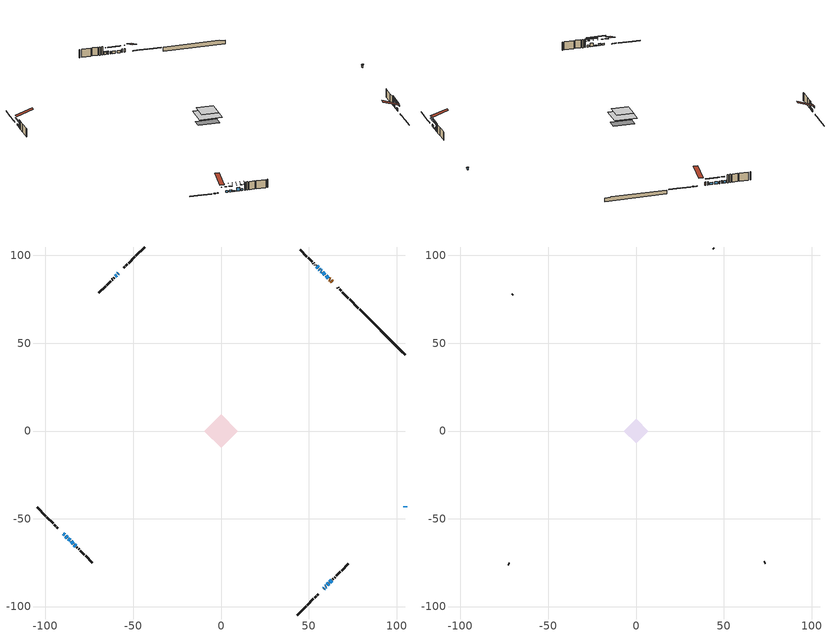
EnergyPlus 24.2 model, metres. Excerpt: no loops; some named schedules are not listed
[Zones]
conditioned space
 floor outside (Floor1 construction): -1.18,0 0,1.18 1.18,0 0,-1.18 z0.3
 floor outside (Floor2 construction): -2.81,0 0,2.81 2.81,0 0,-2.81 z0.3
 floor adiabatic (AdiabaticFloorConstruction): -9.42,0 0,9.42 9.42,0 0,-9.42 z2.74
 floor foundation (Slab1 construction): -6.47,2.52 -2.52,6.47 6.47,-2.52 2.52,-6.47 z-2.06
 wall outside (RimJoist1 construction): 43.42,-104.82 48.46,-99.78 / -104.82,-43.42 -99.78,-48.46 / -43.42,104.82 -48.46,99.78 / 78.3,69.94 73.27,74.98 z0.3:0.6
 wall outside (RimJoist2 construction): 49.12,-99.13 52.63,-95.61 / -99.13,-49.12 -95.61,-52.63 / -49.12,99.13 -52.63,95.61 / 72.61,75.64 69.09,79.15 z0.3:0.6
 wall outside (RimJoist3 construction): 53.29,-94.95 54.14,-94.11 / -94.95,-53.29 -94.11,-54.14 / -53.29,94.95 -54.14,94.11 / 68.44,79.81 67.59,80.66 z0.3:0.6
 wall outside (RimJoist4 construction): 54.79,-93.45 55.28,-92.96 / -93.45,-54.79 -92.96,-55.28 / -54.79,93.45 -55.28,92.96 / 66.93,81.31 66.44,81.8 z0.3:0.6
 wall outside (AdiabaticWallConstruction 1): 63.32,84.93 62.76,85.48 / 62.1,86.14 61.74,86.5 z0.3:2.33
 wall outside (AdiabaticWallConstruction): 104.82,-43.42 104.82,-42.86 z0.3:1.52; -58.41,89.84 -58.73,89.51 / -59.39,88.86 -60.2,88.05 / 59.42,-88.82 59.86,-88.39 / -89.84,-58.41 -89.03,-59.22 / -88.37,-59.87 -87.56,-60.68 z0.3:1.22; 58.41,-89.84 58.77,-89.48 / 61.09,87.15 59.83,88.41 / 62.08,-86.16 63.11,-85.13 / 59.18,89.07 57.92,90.33 / 57.26,90.98 56.94,91.31 / 56.28,91.96 55.96,92.29 / 55.3,92.94 54.48,93.77 z0.3:1.67; 60.51,-87.73 61.43,-86.82 z0.3:0.66; -86.91,-61.34 -85.99,-62.26 z0.3:0.73; -85.33,-62.91 -84.13,-64.11 z0.3:2.28; -83.47,-64.77 -82.72,-65.53 z0.3:1.27
 wall outside (Wall1 construction): 63.77,-84.48 64.03,-84.21 / -82.06,-66.18 -81.8,-66.45 / -60.85,87.39 -61.12,87.13 / 53.82,94.42 53.55,94.69 z0.3:5.18
 wall outside (Wall2 construction): 64.69,-83.56 65.05,-83.19 / -81.14,-67.1 -80.77,-67.47 / -61.78,86.47 -62.14,86.1 / 52.9,95.35 52.53,95.71 z0.3:5.18
 wall outside (Wall3 construction): 65.71,-82.53 68,-80.24 / -80.12,-68.13 -77.83,-70.42 / -62.8,85.45 -65.09,83.16 / 51.88,96.37 49.58,98.66 z0.3:5.18
 wall outside (Wall4 construction): 68.66,-79.59 72.5,-75.74 / -77.17,-71.07 -73.33,-74.92 / -65.74,82.5 -69.59,78.66 / 48.93,99.32 45.09,103.16 z0.3:5.18
 wall foundation (FoundationWall1 construction): 78.96,69.28,-2.06 78.96,69.28,0.3 102.24,46.01,0.3 102.24,46.01,0.02 104.82,43.42,0.02 104.82,43.42,-2.06
 window (WindowConstruction 14): 104.82,-43.42 104.82,-42.86 z0.3:1.52
 window (WindowConstruction 8): -58.41,89.84 -58.73,89.51 z0.3:1.21
 window (WindowConstruction 9): -59.39,88.86 -60.2,88.05 z0.3:1.21
 window (WindowConstruction 10): 58.41,-89.84 58.77,-89.48 z0.3:1.67
 window (WindowConstruction 11): 59.42,-88.82 59.85,-88.39 z0.3:1.21
 window (WindowConstruction 12): -89.84,-58.41 -89.03,-59.22 z0.3:1.21
 window (WindowConstruction 13): -88.37,-59.87 -87.56,-60.68 z0.3:1.21
 window (WindowConstruction 15): 60.51,-87.73 61.43,-86.82 z0.3:0.66
 window (WindowConstruction 16): -86.91,-61.34 -85.99,-62.25 z0.3:0.73
 window (WindowConstruction): 61.09,87.16 59.83,88.41 z0.3:1.67
 window (WindowConstruction 1): -85.33,-62.91 -84.13,-64.11 z0.3:2.28
 window (WindowConstruction 2): 62.08,-86.16 63.11,-85.14 z0.3:1.67
 window (WindowConstruction 3): -83.47,-64.77 -82.72,-65.52 z0.3:1.27
 window (WindowConstruction 4): 59.18,89.07 57.92,90.32 z0.3:1.67
 window (WindowConstruction 5): 57.26,90.98 56.94,91.3 z0.3:1.67
 window (WindowConstruction 6): 56.28,91.96 55.96,92.28 z0.3:1.67
 window (WindowConstruction 7): 55.3,92.94 54.48,93.77 z0.3:1.67
 door (Door): 63.32,84.93 62.76,85.48 z0.3:2.33
 door (Door 1): 62.1,86.14 61.75,86.5 z0.3:2.33
 ceiling adiabatic (AdiabaticFloorConstruction): 0,-9.42 9.42,0 0,9.42 -9.42,0 z2.74
attic - vented
 floor to conditioned space (Floor3 construction Reversed): -7.06,0 0,7.06 7.06,0 0,-7.06 z5.18
 wall outside (Wall5 construction): 73.16,-75.09 73.51,-74.74 / -72.67,-75.57 -72.32,-75.92 / -70.24,78 -70.6,77.65 / 44.43,103.81 44.08,104.17 z0.3:5.18
 roof outside (Roof1 construction): 57.75,-90.49,5.18 50.87,-83.61,8.42 49.06,-85.43,8.42 55.94,-92.31,5.18; -90.49,-57.75,5.18 -83.61,-50.87,8.42 -85.43,-49.06,8.42 -92.31,-55.94,5.18; -57.75,90.49,5.18 -50.87,83.61,8.42 -49.06,85.43,8.42 -55.94,92.31,5.18; 63.97,84.27,5.18 57.09,77.39,8.42 58.91,75.58,8.42 65.79,82.46,5.18
shading: 104.82,-42.48 104.82,-43.8 105.89,-43.8 105.89,-42.48 z1.9; -60.6,87.65 -56.54,91.7 -56.83,91.99 -60.89,87.94 z3.85; -60.34,87.91 -59.25,89 -59.54,89.29 -60.63,88.2 z1.42; 60.63,-87.61 56.54,-91.7 56.83,-91.99 60.92,-87.9 z4.31; 60,-88.25 59.28,-88.96 59.57,-89.25 60.29,-88.54 z1.42; -87.16,-61.08 -91.7,-56.54 -91.99,-56.83 -87.45,-61.37 z3.85; -87.42,-60.82 -88.51,-59.73 -88.8,-60.02 -87.71,-61.11 z1.42; 65.02,-83.22 56.92,-91.32 57.21,-91.62 65.31,-83.51 z5.74; -82.4,-65.85 -90.5,-57.74 -90.79,-58.04 -82.69,-66.14 z5.81; 57.97,90.28 62.96,85.29 63.25,85.58 58.26,90.57 z4.31; -82.26,-65.98 -87.2,-61.04 -87.49,-61.34 -82.55,-66.27 z4.92; 64.97,-83.27 60.22,-88.03 60.51,-88.32 65.27,-83.56 z4.31; -80.85,-67.39 -85.34,-62.9 -85.63,-63.2 -81.14,-67.68 z3.91; 56.05,92.19 61.04,87.2 61.33,87.49 56.34,92.48 z4.31; 55.07,93.17 59.13,89.12 59.42,89.41 55.36,93.46 z4.31; 55.82,92.43 56.42,91.82 56.72,92.11 56.11,92.72 z1.87; 54.33,93.91 55.44,92.8 55.74,93.09 54.63,94.2 z1.87
[Building]
Building 1: Terrain=Suburbs
[Site:Location]
Ottawa Intl AP_ON: Latitude {deg}=45.32; Longitude {deg}=-75.67; Time Zone {hr}=-5; Elevation {m}=115; Keep Site Location Information=Yes
[Site:GroundTemperature:Shallow]
1.18808, -1.19398, -1.38475, -0.254337, 4.28362, 8.80044, 12.7163, 15.1969, 15.4076, 13.3901, 9.57408, 5.19582
[Site:WaterMainsTemperature]
Calculation Method=Schedule; Temperature Schedule=mains temperature schedule
[Material] Roughness=Rough; Thermal Absorptance=0.9
Name | Thickness {m} | Conductivity {W/m-K} | Density {kg/m3} | Specific Heat {J/kg-K} | Solar Absorptance | Visible Absorptance
asphalt or fiberglass shingles | 0.00635 | 0.162714 | 1121.4 | 1465.45 | 0.4 | 0.4
ceiling loosefill ins | 0.169333 | 0.0480833 | 16.02 | 1046.75 | 0.7 | 0.7
ceiling stud and cavity | 0.1397 | 0.0920385 | 65.682 | 1177.47 | 0.7 | 0.7
concrete 4.0 in. | 0.1016 | 1.803125 | 2242.8 | 837.4 | 0.7 | 0.7
concrete 8.0 in. | 0.2032 | 1.803125 | 2242.8 | 837.4 | 0.7 | 0.7
door material | 0.04445 | 0.053851 | 512.64 | 1214.23 | 0.7 | 0.7
exterior vertical ins | 0.00222645 | 0.029427 | 32.04 | 1214.23 | 0.7 | 0.7
floor covering | 0.0127 | 0.0433444 | 54.468 | 1339.84 | 0.6 | 0.6
floor rigid ins; rim joist rigid ins | 0.051816 | 0.029427 | 32.04 | 1214.23 | 0.7 | 0.7
floor rigid ins 1; wall rigid ins | 0.512978 | 0.029427 | 32.04 | 1214.23 | 0.7 | 0.7
floor stud and cavity | 0.1397 | 0.0884282 | 92.3553 | 1139.71 | 0.7 | 0.7
floor stud and cavity 1 | 0.1397 | 0.0952206 | 92.3553 | 1139.71 | 0.7 | 0.7
floor stud and cavity 2 | 0.1397 | 1.75129 | 37.0049 | 1207.88 | 0.7 | 0.7
furniture material conditioned space 1 | 0.1524 | 0.115458 | 640.8 | 1214.23 | 0.6 | 0.6
gypsum board | 0.0127 | 0.160291 | 801 | 837.4 | 0.6 | 0.6
gypsum board 1 | 0.0127 | 0.160291 | 801 | 837.4 | 0.7 | 0.7
osb sheathing 0.5 in. | 0.0127 | 0.115458 | 512.64 | 1214.23 | 0.7 | 0.7
osb sheathing 0.75 in. | 0.01905 | 0.115458 | 512.64 | 1214.23 | 0.7 | 0.7
osb sheathing 2.0 in. | 0.0508 | 0.115458 | 512.64 | 1214.23 | 0.7 | 0.7
rim joist stud and cavity | 0.0508 | 0.0405436 | 125.044 | 1163.47 | 0.6 | 0.6
rim joist stud and cavity 1 | 0.0508 | 0.0414762 | 125.044 | 1163.47 | 0.6 | 0.6
rim joist stud and cavity 2 | 0.0508 | 0.0358572 | 125.044 | 1163.47 | 0.6 | 0.6
rim joist stud and cavity 3 | 0.0508 | 0.0474054 | 125.044 | 1163.47 | 0.6 | 0.6
wall stud and cavity | 0.1397 | 0.12206 | 139.0536 | 1170.24 | 0.7 | 0.7
wall stud and cavity 1 | 0.1397 | 0.0897493 | 139.0536 | 1170.24 | 0.7 | 0.7
wall stud and cavity 2 | 0.1397 | 0.0943382 | 139.0536 | 1170.24 | 0.7 | 0.7
wall stud and cavity 3 | 0.1397 | 0.0817079 | 139.0536 | 1170.24 | 0.7 | 0.7
wall stud and cavity 4 | 0.0889 | 6.1454 | 50.32683 | 1063.81 | 0.6 | 0.6
wall stud and cavity 5 | 0.0889 | 0.380278 | 52.3479 | 1209.89 | 0.7 | 0.7
wall stud and cavity 6 | 0.0889 | 0.391764 | 83.0341 | 1211.67 | 0.7 | 0.7
wood siding | 0.0254 | 0.102417 | 544.68 | 1172.36 | 0.4 | 0.4
wood siding 1 | 0.00254 | 0.102417 | 544.68 | 1172.36 | 0.4 | 0.4
wood siding 2; wood siding 3; wood siding 4 | 0.0254 | 0.102417 | 544.68 | 1172.36 | 0.7 | 0.7
[WindowMaterial:SimpleGlazingSystem]
Name | U-Factor {W/m2-K} | Solar Heat Gain Coefficient
WindowMaterial | 2.17524 | 0.59
WindowMaterial 1 | 2.98209 | 0.59
WindowMaterial 10 | 2.97698 | 0.61
WindowMaterial 11 | 2.72544 | 0.4
WindowMaterial 12 | 2.731118 | 0.44
WindowMaterial 2 | 2.20193 | 0.58
WindowMaterial 3 | 2.2025 | 0.61
WindowMaterial 4 | 2.51479 | 0.45
WindowMaterial 5 | 2.14288 | 0.63
WindowMaterial 6 | 2.55567 | 0.43
WindowMaterial 7 | 2.31322 | 0.54
WindowMaterial 8 | 2.46879 | 0.47
WindowMaterial 9 | 2.4546 | 0.47
[Construction]
AdiabaticFloorConstruction: floor stud and cavity 2, floor rigid ins 1, osb sheathing 0.75 in., floor covering
AdiabaticWallConstruction: wood siding 3, wall rigid ins, wall stud and cavity 5, gypsum board
AdiabaticWallConstruction 1: wood siding 4, wall rigid ins, wall stud and cavity 5, gypsum board
Door; Door 1: door material
Floor1 construction: floor stud and cavity, floor rigid ins, osb sheathing 0.75 in., floor covering
Floor2 construction: floor stud and cavity 1, floor rigid ins, osb sheathing 0.75 in., floor covering
Floor3 construction Reversed: gypsum board, ceiling stud and cavity, ceiling loosefill ins
FoundationWall1 construction: concrete 8.0 in., gypsum board 1
furniture construction conditioned space 1: furniture material conditioned space 1
PartitionWallConstruction: gypsum board, wall stud and cavity 6, gypsum board
RimJoist1 construction: wood siding 2, rim joist rigid ins, osb sheathing 2.0 in., rim joist stud and cavity
RimJoist2 construction: wood siding 2, rim joist rigid ins, osb sheathing 2.0 in., rim joist stud and cavity 1
RimJoist3 construction: wood siding 2, rim joist rigid ins, osb sheathing 2.0 in., rim joist stud and cavity 2
RimJoist4 construction: wood siding 2, rim joist rigid ins, osb sheathing 2.0 in., rim joist stud and cavity 3
Roof1 construction: asphalt or fiberglass shingles
Slab1 construction: concrete 4.0 in.
Wall1 construction: wood siding, osb sheathing 0.5 in., wall stud and cavity, gypsum board
Wall2 construction: wood siding, osb sheathing 0.5 in., wall stud and cavity 1, gypsum board
Wall3 construction: wood siding, osb sheathing 0.5 in., wall stud and cavity 2, gypsum board
Wall4 construction: wood siding, osb sheathing 0.5 in., wall stud and cavity 3, gypsum board
Wall5 construction: wood siding 1, wall stud and cavity 4
WindowConstruction; WindowConstruction 4: WindowMaterial
WindowConstruction 1: WindowMaterial 1
WindowConstruction 10: WindowMaterial 8
WindowConstruction 11: WindowMaterial 9
WindowConstruction 12; WindowConstruction 13; WindowConstruction 9: WindowMaterial 7
WindowConstruction 14: WindowMaterial 10
WindowConstruction 15: WindowMaterial 11
WindowConstruction 16: WindowMaterial 12
WindowConstruction 2: WindowMaterial 2
WindowConstruction 3: WindowMaterial 3
WindowConstruction 5; WindowConstruction 6: WindowMaterial 4
WindowConstruction 7: WindowMaterial 5
WindowConstruction 8: WindowMaterial 6
[Zone] Multiplier=1; Part of Total Floor Area=Yes
Name | Volume {m3}
attic - vented | 52.5308
conditioned space | 633.9
[Space]
Name | Zone | Volume {m3}
attic - vented 1 | attic - vented | 52.5308
conditioned space 1 | conditioned space | 633.9
[ZoneInfiltration:EffectiveLeakageArea]
infil attic - vented 1: Zone or Space=attic - vented 1; Schedule=Always On Discrete; Effective Air Leakage Area {cm2}=4201.26; Stack Coefficient=0.000564644; Wind Coefficient=1.60549e-05
[ZoneMixing]
whole house fan mix: Zone or Space=attic - vented; Schedule=Always On Continuous; Design Flow Rate Calculation Method=Flow/Zone; Design Flow Rate {m3/s}=0; Source Zone or Space=conditioned space
[SurfaceProperty:ExposedFoundationPerimeter]
Slab1: Exposed Perimeter Calculation Method=TotalExposedPerimeter; Total Exposed Perimeter {m}=36.575
[InternalMass] Zone or ZoneList=conditioned space; Space or SpaceList=conditioned space 1
Name | Construction | Surface Area {m2}
furniture mass conditioned space 1 | furniture construction conditioned space 1 | 106.708
partition wall mass | PartitionWallConstruction | 266.77
[Lights]
interior lighting: Zone or ZoneList or Space or SpaceList=conditioned space 1; Schedule=interior lighting schedule; Design Level Calculation Method=LightingLevel; Lighting Level {W}=343.2; Return Air Fraction=0; Fraction Radiant=0.6; Fraction Visible=0.2; Fraction Replaceable=1
[People]
occupants: Zone or ZoneList or Space or SpaceList=conditioned space 1; Number of People Schedule=occupants schedule; Number of People Calculation Method=People; Number of People=3; Fraction Radiant=0.314171; Sensible Heat Fraction=0.56303; Activity Level Schedule=occupants activity schedule; Carbon Dioxide Generation Rate {m3/s-W}=0; Enable ASHRAE 55 Comfort Warnings=No; Mean Radiant Temperature Calculation Type=EnclosureAveraged
[ElectricEquipment] Zone or ZoneList or Space or SpaceList=conditioned space 1; Design Level Calculation Method=EquipmentLevel
Name | Schedule | Design Level {W} | Fraction Latent | Fraction Radiant | Fraction Lost
clothes dryer | clothes dryer schedule | 140.772 | 0.015 | 0.081 | 0.85
clothes washer | clothes washer schedule | 32.1985 | 0.03 | 0.162 | 0.7
cooking range | cooking range schedule | 215.147 | 0.08 | 0.432 | 0.2
dishwasher | dishwasher schedule | 66.8632 | 0.3 | 0.18 | 0.4
fridge | fridge schedule | 72.9452 | 0 | 0.6 | 0
mech vent bath fan 0 | mech vent bath fan 0 schedule | 50.2 | 0 | 0 | 1
mech vent bath fan 1 | mech vent bath fan 1 schedule | 50.2 | 0 | 0 | 1
mech vent house fan | mech vent house fan schedule | 0 | 0 | 0 | 1
mech vent house fan cfis | mech vent house fan cfis schedule | 0 | 0 | 0 | 0
mech vent range fan 0 | mech vent range fan 0 schedule | 57 | 0 | 0 | 1
misc plug loads | misc plug loads schedule | 494.7 | 0.045 | 0.513 | 0.1
whole house fan | Always On Discrete | 0 | 0 | 0 | 1
[OtherEquipment] Zone or ZoneList or Space or SpaceList=conditioned space 1; Design Level Calculation Method=EquipmentLevel
Name | Fuel Type | Schedule | Design Level {W} | Fraction Latent | Fraction Radiant | Fraction Lost
clothes dryer 1 | Electricity | clothes dryer schedule | 0 | 0.015 | 0.081 | 0.85
cooking range 1 | Electricity | cooking range schedule | 0 | 0.08 | 0.432 | 0.2
general water use latent | None | general water use schedule | 62.594 | 1 | 0 | 0
general water use sensible | None | general water use schedule | -61.6891 | 0 | 0.6 | 0
mech vent house fan latent load | None | Always On Discrete | 0 | 1 | 0 | 0
mech vent house fan sensible load | None | Always On Discrete | 0 | 0 | 0 | 0
water heater energy adjustment1 | NaturalGas | Always On Discrete | 0.01 | 0 | 0 | 1
[ZoneInfiltration:DesignFlowRate] Zone or ZoneList or Space or SpaceList=conditioned space 1; Schedule=Always On Discrete; Design Flow Rate Calculation Method=Flow/Zone; Design Flow Rate {m3/s}=0
infil flow; natural vent flow; whole house fan flow
[Foundation:Kiva]
Foundation Kiva 1: Initial Indoor Air Temperature {C}=18; Wall Height Above Grade {m}=0.300015; Wall Depth Below Slab {m}=0.2032; Custom Block Material Name 1=exterior vertical ins; Custom Block Depth 1 {m}=2.36001; Custom Block X Position 1 {m}=0.2159; Custom Block Z Position 1 {m}=0
[Foundation:Kiva:Settings]
Soil Conductivity {W/m-K}=0.849921; Soil Density {kg/m3}=1842.3; Soil Specific Heat {J/kg-K}=418.7; Ground Solar Absorptivity=0.9; Ground Thermal Absorptivity=0.9; Ground Surface Roughness {m}=0.03; Far-Field Width {m}=40; Deep-Ground Boundary Condition=ZeroFlux; Deep-Ground Depth {m}=40; Minimum Cell Dimension {m}=0.2; Maximum Cell Growth Coefficient=3; Simulation Timestep=Timestep
[Exterior:Lights]
exterior lighting: Schedule=exterior lighting schedule; Design Level {W}=75.6
[Schedule:Constant]
Name | Hourly Value
Always On Continuous; mech vent house fan schedule; mech vent house fan cfis schedule; Always On Discrete | 1
occupants activity schedule | 117.228
fridge schedule | 0
[Schedule:Week:Daily]
interior lighting schedule Week Rule - Jan1-Jan27: interior lighting schedule day, interior lighting schedule day, interior lighting schedule day, interior lighting schedule day, interior lighting schedule day, interior lighting schedule day, interior lighting schedule day, interior lighting schedule default day, interior lighting schedule default day, interior lighting schedule default day, interior lighting schedule default day, interior lighting schedule default day
interior lighting schedule Week Rule - Jan28-Feb3: interior lighting schedule day, interior lighting schedule day, interior lighting schedule day, interior lighting schedule day, interior lighting schedule day 1, interior lighting schedule day 1, interior lighting schedule day 1, interior lighting schedule default day, interior lighting schedule default day, interior lighting schedule default day, interior lighting schedule default day, interior lighting schedule default day
interior lighting schedule Week Rule - Feb4-Feb24: interior lighting schedule day 1, interior lighting schedule day 1, interior lighting schedule day 1, interior lighting schedule day 1, interior lighting schedule day 1, interior lighting schedule day 1, interior lighting schedule day 1, interior lighting schedule default day, interior lighting schedule default day, interior lighting schedule default day, interior lighting schedule default day, interior lighting schedule default day
interior lighting schedule Week Rule - Feb25-Mar3: interior lighting schedule day 1, interior lighting schedule day 1, interior lighting schedule day 1, interior lighting schedule day 1, interior lighting schedule day 2, interior lighting schedule day 2, interior lighting schedule day 2, interior lighting schedule default day, interior lighting schedule default day, interior lighting schedule default day, interior lighting schedule default day, interior lighting schedule default day
interior lighting schedule Week Rule - Mar4-Mar31: interior lighting schedule day 2, interior lighting schedule day 2, interior lighting schedule day 2, interior lighting schedule day 2, interior lighting schedule day 2, interior lighting schedule day 2, interior lighting schedule day 2, interior lighting schedule default day, interior lighting schedule default day, interior lighting schedule default day, interior lighting schedule default day, interior lighting schedule default day
interior lighting schedule Week Rule - Apr1-Apr28: interior lighting schedule day 3, interior lighting schedule day 3, interior lighting schedule day 3, interior lighting schedule day 3, interior lighting schedule day 3, interior lighting schedule day 3, interior lighting schedule day 3, interior lighting schedule default day, interior lighting schedule default day, interior lighting schedule default day, interior lighting schedule default day, interior lighting schedule default day
interior lighting schedule Week Rule - Apr29-May5: interior lighting schedule day 3, interior lighting schedule day 3, interior lighting schedule day 4, interior lighting schedule day 4, interior lighting schedule day 4, interior lighting schedule day 4, interior lighting schedule day 4, interior lighting schedule default day, interior lighting schedule default day, interior lighting schedule default day, interior lighting schedule default day, interior lighting schedule default day
interior lighting schedule Week Rule - May6-May26: interior lighting schedule day 4, interior lighting schedule day 4, interior lighting schedule day 4, interior lighting schedule day 4, interior lighting schedule day 4, interior lighting schedule day 4, interior lighting schedule day 4, interior lighting schedule default day, interior lighting schedule default day, interior lighting schedule default day, interior lighting schedule default day, interior lighting schedule default day
interior lighting schedule Week Rule - May27-Jun2: interior lighting schedule day 4, interior lighting schedule day 4, interior lighting schedule day 4, interior lighting schedule day 4, interior lighting schedule day 4, interior lighting schedule day 5, interior lighting schedule day 5, interior lighting schedule default day, interior lighting schedule default day, interior lighting schedule default day, interior lighting schedule default day, interior lighting schedule default day
interior lighting schedule Week Rule - Jun3-Jun30: interior lighting schedule day 5, interior lighting schedule day 5, interior lighting schedule day 5, interior lighting schedule day 5, interior lighting schedule day 5, interior lighting schedule day 5, interior lighting schedule day 5, interior lighting schedule default day, interior lighting schedule default day, interior lighting schedule default day, interior lighting schedule default day, interior lighting schedule default day
interior lighting schedule Week Rule - Jul1-Jul28: interior lighting schedule day 6, interior lighting schedule day 6, interior lighting schedule day 6, interior lighting schedule day 6, interior lighting schedule day 6, interior lighting schedule day 6, interior lighting schedule day 6, interior lighting schedule default day, interior lighting schedule default day, interior lighting schedule default day, interior lighting schedule default day, interior lighting schedule default day
interior lighting schedule Week Rule - Jul29-Aug4: interior lighting schedule day 6, interior lighting schedule day 6, interior lighting schedule day 6, interior lighting schedule day 7, interior lighting schedule day 7, interior lighting schedule day 7, interior lighting schedule day 7, interior lighting schedule default day, interior lighting schedule default day, interior lighting schedule default day, interior lighting schedule default day, interior lighting schedule default day
interior lighting schedule Week Rule - Aug5-Aug25: interior lighting schedule day 7, interior lighting schedule day 7, interior lighting schedule day 7, interior lighting schedule day 7, interior lighting schedule day 7, interior lighting schedule day 7, interior lighting schedule day 7, interior lighting schedule default day, interior lighting schedule default day, interior lighting schedule default day, interior lighting schedule default day, interior lighting schedule default day
interior lighting schedule Week Rule - Aug26-Sep1: interior lighting schedule day 7, interior lighting schedule day 7, interior lighting schedule day 7, interior lighting schedule day 7, interior lighting schedule day 7, interior lighting schedule day 7, interior lighting schedule day 8, interior lighting schedule default day, interior lighting schedule default day, interior lighting schedule default day, interior lighting schedule default day, interior lighting schedule default day
interior lighting schedule Week Rule - Sep2-Sep29: interior lighting schedule day 8, interior lighting schedule day 8, interior lighting schedule day 8, interior lighting schedule day 8, interior lighting schedule day 8, interior lighting schedule day 8, interior lighting schedule day 8, interior lighting schedule default day, interior lighting schedule default day, interior lighting schedule default day, interior lighting schedule default day, interior lighting schedule default day
interior lighting schedule Week Rule - Sep30-Oct6: interior lighting schedule day 8, interior lighting schedule day 9, interior lighting schedule day 9, interior lighting schedule day 9, interior lighting schedule day 9, interior lighting schedule day 9, interior lighting schedule day 9, interior lighting schedule default day, interior lighting schedule default day, interior lighting schedule default day, interior lighting schedule default day, interior lighting schedule default day
interior lighting schedule Week Rule - Oct7-Oct27: interior lighting schedule day 9, interior lighting schedule day 9, interior lighting schedule day 9, interior lighting schedule day 9, interior lighting schedule day 9, interior lighting schedule day 9, interior lighting schedule day 9, interior lighting schedule default day, interior lighting schedule default day, interior lighting schedule default day, interior lighting schedule default day, interior lighting schedule default day
interior lighting schedule Week Rule - Oct28-Nov3: interior lighting schedule day 9, interior lighting schedule day 9, interior lighting schedule day 9, interior lighting schedule day 9, interior lighting schedule day 10, interior lighting schedule day 10, interior lighting schedule day 10, interior lighting schedule default day, interior lighting schedule default day, interior lighting schedule default day, interior lighting schedule default day, interior lighting schedule default day
interior lighting schedule Week Rule - Nov4-Nov24: interior lighting schedule day 10, interior lighting schedule day 10, interior lighting schedule day 10, interior lighting schedule day 10, interior lighting schedule day 10, interior lighting schedule day 10, interior lighting schedule day 10, interior lighting schedule default day, interior lighting schedule default day, interior lighting schedule default day, interior lighting schedule default day, interior lighting schedule default day
interior lighting schedule Week Rule - Nov25-Dec1: interior lighting schedule day 10, interior lighting schedule day 10, interior lighting schedule day 10, interior lighting schedule day 10, interior lighting schedule day 10, interior lighting schedule day 10, interior lighting schedule day 11, interior lighting schedule default day, interior lighting schedule default day, interior lighting schedule default day, interior lighting schedule default day, interior lighting schedule default day
interior lighting schedule Week Rule - Dec2-Dec31: interior lighting schedule day 11, interior lighting schedule day 11, interior lighting schedule day 11, interior lighting schedule day 11, interior lighting schedule day 11, interior lighting schedule day 11, interior lighting schedule day 11, interior lighting schedule default day, interior lighting schedule default day, interior lighting schedule default day, interior lighting schedule default day, interior lighting schedule default day
occupants schedule Week Rule - Jan1-Dec31: occupants schedule day, occupants schedule day, occupants schedule day, occupants schedule day, occupants schedule day, occupants schedule day, occupants schedule day, occupants schedule default day, occupants schedule default day, occupants schedule default day, occupants schedule default day, occupants schedule default day
clothes dryer schedule Week Rule - Jan1-Dec31: clothes dryer schedule day, clothes dryer schedule day, clothes dryer schedule day, clothes dryer schedule day, clothes dryer schedule day, clothes dryer schedule day, clothes dryer schedule day, clothes dryer schedule default day, clothes dryer schedule default day, clothes dryer schedule default day, clothes dryer schedule default day, clothes dryer schedule default day
clothes washer schedule Week Rule - Jan1-Dec31: clothes washer schedule day, clothes washer schedule day, clothes washer schedule day, clothes washer schedule day, clothes washer schedule day, clothes washer schedule day, clothes washer schedule day, clothes washer schedule default day, clothes washer schedule default day, clothes washer schedule default day, clothes washer schedule default day, clothes washer schedule default day
cooking range schedule Week Rule - Jan1-Dec31: cooking range schedule day, cooking range schedule day, cooking range schedule day, cooking range schedule day, cooking range schedule day, cooking range schedule day, cooking range schedule day, cooking range schedule default day, cooking range schedule default day, cooking range schedule default day, cooking range schedule default day, cooking range schedule default day
dishwasher schedule Week Rule - Jan1-Dec31: dishwasher schedule day, dishwasher schedule day, dishwasher schedule day, dishwasher schedule day, dishwasher schedule day, dishwasher schedule day, dishwasher schedule day, dishwasher schedule default day, dishwasher schedule default day, dishwasher schedule default day, dishwasher schedule default day, dishwasher schedule default day
mech vent bath fan 0 schedule Week Rule - Jan1-Dec31: mech vent bath fan 0 schedule day, mech vent bath fan 0 schedule day, mech vent bath fan 0 schedule day, mech vent bath fan 0 schedule day, mech vent bath fan 0 schedule day, mech vent bath fan 0 schedule day, mech vent bath fan 0 schedule day, mech vent bath fan 0 schedule default day, mech vent bath fan 0 schedule default day, mech vent bath fan 0 schedule default day, mech vent bath fan 0 schedule default day, mech vent bath fan 0 schedule default day
mech vent bath fan 1 schedule Week Rule - Jan1-Dec31: mech vent bath fan 1 schedule day, mech vent bath fan 1 schedule day, mech vent bath fan 1 schedule day, mech vent bath fan 1 schedule day, mech vent bath fan 1 schedule day, mech vent bath fan 1 schedule day, mech vent bath fan 1 schedule day, mech vent bath fan 1 schedule default day, mech vent bath fan 1 schedule default day, mech vent bath fan 1 schedule default day, mech vent bath fan 1 schedule default day, mech vent bath fan 1 schedule default day
mech vent range fan 0 schedule Week Rule - Jan1-Dec31: mech vent range fan 0 schedule day, mech vent range fan 0 schedule day, mech vent range fan 0 schedule day, mech vent range fan 0 schedule day, mech vent range fan 0 schedule day, mech vent range fan 0 schedule day, mech vent range fan 0 schedule day, mech vent range fan 0 schedule default day, mech vent range fan 0 schedule default day, mech vent range fan 0 schedule default day, mech vent range fan 0 schedule default day, mech vent range fan 0 schedule default day
misc plug loads schedule Week Rule - Jan1-Dec31: misc plug loads schedule day, misc plug loads schedule day, misc plug loads schedule day, misc plug loads schedule day, misc plug loads schedule day, misc plug loads schedule day, misc plug loads schedule day, misc plug loads schedule default day, misc plug loads schedule default day, misc plug loads schedule default day, misc plug loads schedule default day, misc plug loads schedule default day
general water use schedule Week Rule - Jan1-Dec31: general water use schedule day, general water use schedule day, general water use schedule day, general water use schedule day, general water use schedule day, general water use schedule day, general water use schedule day, general water use schedule default day, general water use schedule default day, general water use schedule default day, general water use schedule default day, general water use schedule default day
exterior lighting schedule Week Rule - Jan1-Jan27: exterior lighting schedule day, exterior lighting schedule day, exterior lighting schedule day, exterior lighting schedule day, exterior lighting schedule day, exterior lighting schedule day, exterior lighting schedule day, exterior lighting schedule default day, exterior lighting schedule default day, exterior lighting schedule default day, exterior lighting schedule default day, exterior lighting schedule default day
exterior lighting schedule Week Rule - Jan28-Feb3: exterior lighting schedule day, exterior lighting schedule day, exterior lighting schedule day, exterior lighting schedule day, exterior lighting schedule day 1, exterior lighting schedule day 1, exterior lighting schedule day 1, exterior lighting schedule default day, exterior lighting schedule default day, exterior lighting schedule default day, exterior lighting schedule default day, exterior lighting schedule default day
exterior lighting schedule Week Rule - Feb4-Feb24: exterior lighting schedule day 1, exterior lighting schedule day 1, exterior lighting schedule day 1, exterior lighting schedule day 1, exterior lighting schedule day 1, exterior lighting schedule day 1, exterior lighting schedule day 1, exterior lighting schedule default day, exterior lighting schedule default day, exterior lighting schedule default day, exterior lighting schedule default day, exterior lighting schedule default day
exterior lighting schedule Week Rule - Feb25-Mar3: exterior lighting schedule day 1, exterior lighting schedule day 1, exterior lighting schedule day 1, exterior lighting schedule day 1, exterior lighting schedule day 2, exterior lighting schedule day 2, exterior lighting schedule day 2, exterior lighting schedule default day, exterior lighting schedule default day, exterior lighting schedule default day, exterior lighting schedule default day, exterior lighting schedule default day
exterior lighting schedule Week Rule - Mar4-Mar31: exterior lighting schedule day 2, exterior lighting schedule day 2, exterior lighting schedule day 2, exterior lighting schedule day 2, exterior lighting schedule day 2, exterior lighting schedule day 2, exterior lighting schedule day 2, exterior lighting schedule default day, exterior lighting schedule default day, exterior lighting schedule default day, exterior lighting schedule default day, exterior lighting schedule default day
[Schedule:Year]
interior lighting schedule: interior lighting schedule Week Rule - Jan1-Jan27, 1, 1, 1, 27, interior lighting schedule Week Rule - Jan28-Feb3, 1, 28, 2, 3, interior lighting schedule Week Rule - Feb4-Feb24, 2, 4, 2, 24, interior lighting schedule Week Rule - Feb25-Mar3, 2, 25, 3, 3, interior lighting schedule Week Rule - Mar4-Mar31, 3, 4, 3, 31, interior lighting schedule Week Rule - Apr1-Apr28, 4, 1, 4, 28, interior lighting schedule Week Rule - Apr29-May5, 4, 29, 5, 5, interior lighting schedule Week Rule - May6-May26, 5, 6, 5, 26, interior lighting schedule Week Rule - May27-Jun2, 5, 27, 6, 2, interior lighting schedule Week Rule - Jun3-Jun30, 6, 3, 6, 30, interior lighting schedule Week Rule - Jul1-Jul28, 7, 1, 7, 28, interior lighting schedule Week Rule - Jul29-Aug4, 7, 29, 8, 4, interior lighting schedule Week Rule - Aug5-Aug25, 8, 5, 8, 25, interior lighting schedule Week Rule - Aug26-Sep1, 8, 26, 9, 1, interior lighting schedule Week Rule - Sep2-Sep29, 9, 2, 9, 29, interior lighting schedule Week Rule - Sep30-Oct6, 9, 30, 10, 6, interior lighting schedule Week Rule - Oct7-Oct27, 10, 7, 10, 27, interior lighting schedule Week Rule - Oct28-Nov3, 10, 28, 11, 3, interior lighting schedule Week Rule - Nov4-Nov24, 11, 4, 11, 24, interior lighting schedule Week Rule - Nov25-Dec1, 11, 25, 12, 1, interior lighting schedule Week Rule - Dec2-Dec31, 12, 2, 12, 31
occupants schedule: occupants schedule Week Rule - Jan1-Dec31, 1, 1, 12, 31
clothes dryer schedule: clothes dryer schedule Week Rule - Jan1-Dec31, 1, 1, 12, 31
clothes washer schedule: clothes washer schedule Week Rule - Jan1-Dec31, 1, 1, 12, 31
cooking range schedule: cooking range schedule Week Rule - Jan1-Dec31, 1, 1, 12, 31
dishwasher schedule: dishwasher schedule Week Rule - Jan1-Dec31, 1, 1, 12, 31
mech vent bath fan 0 schedule: mech vent bath fan 0 schedule Week Rule - Jan1-Dec31, 1, 1, 12, 31
mech vent bath fan 1 schedule: mech vent bath fan 1 schedule Week Rule - Jan1-Dec31, 1, 1, 12, 31
mech vent range fan 0 schedule: mech vent range fan 0 schedule Week Rule - Jan1-Dec31, 1, 1, 12, 31
misc plug loads schedule: misc plug loads schedule Week Rule - Jan1-Dec31, 1, 1, 12, 31
general water use schedule: general water use schedule Week Rule - Jan1-Dec31, 1, 1, 12, 31
exterior lighting schedule: exterior lighting schedule Week Rule - Jan1-Jan27, 1, 1, 1, 27, exterior lighting schedule Week Rule - Jan28-Feb3, 1, 28, 2, 3, exterior lighting schedule Week Rule - Feb4-Feb24, 2, 4, 2, 24, exterior lighting schedule Week Rule - Feb25-Mar3, 2, 25, 3, 3, exterior lighting schedule Week Rule - Mar4-Mar31, 3, 4, 3, 31, exterior lighting schedule Week Rule - Apr1-Apr28, 4, 1, 4, 28, exterior lighting schedule Week Rule - Apr29-May5, 4, 29, 5, 5, exterior lighting schedule Week Rule - May6-May26, 5, 6, 5, 26, exterior lighting schedule Week Rule - May27-Jun2, 5, 27, 6, 2, exterior lighting schedule Week Rule - Jun3-Jun30, 6, 3, 6, 30, exterior lighting schedule Week Rule - Jul1-Jul28, 7, 1, 7, 28, exterior lighting schedule Week Rule - Jul29-Aug4, 7, 29, 8, 4, exterior lighting schedule Week Rule - Aug5-Aug25, 8, 5, 8, 25, exterior lighting schedule Week Rule - Aug26-Sep1, 8, 26, 9, 1, exterior lighting schedule Week Rule - Sep2-Sep29, 9, 2, 9, 29, exterior lighting schedule Week Rule - Sep30-Oct6, 9, 30, 10, 6, exterior lighting schedule Week Rule - Oct7-Oct27, 10, 7, 10, 27, exterior lighting schedule Week Rule - Oct28-Nov3, 10, 28, 11, 3, exterior lighting schedule Week Rule - Nov4-Nov24, 11, 4, 11, 24, exterior lighting schedule Week Rule - Nov25-Dec1, 11, 25, 12, 1, exterior lighting schedule Week Rule - Dec2-Dec31, 12, 2, 12, 31
[Schedule:Compact]
mains temperature schedule: Through: 01/01, For: AllDays, Until: 24:00, 5.98056, Through: 01/02, For: AllDays, Until: 24:00, 5.90111, Through: 01/03, For: AllDays, Until: 24:00, 5.82222, Through: 01/04, For: AllDays, Until: 24:00, 5.74556, Through: 01/05, For: AllDays, Until: 24:00, 5.66944, Through: 01/06, For: AllDays, Until: 24:00, 5.595, Through: 01/07, For: AllDays, Until: 24:00, 5.52222, Through: 01/08, For: AllDays, Until: 24:00, 5.45, Through: 01/09, For: AllDays, Until: 24:00, 5.38, Through: 01/10, For: AllDays, Until: 24:00, 5.31111, Through: 01/11, For: AllDays, Until: 24:00, 5.24333, Through: 01/12, For: AllDays, Until: 24:00, 5.17778, Through: 01/13, For: AllDays, Until: 24:00, 5.11333, Through: 01/14, For: AllDays, Until: 24:00, 5.05, Through: 01/15, For: AllDays, Until: 24:00, 4.98833, Through: 01/16, For: AllDays, Until: 24:00, 4.92889, Through: 01/17, For: AllDays, Until: 24:00, 4.87, Through: 01/18, For: AllDays, Until: 24:00, 4.81333, Through: 01/19, For: AllDays, Until: 24:00, 4.75833, Through: 01/20, For: AllDays, Until: 24:00, 4.70444, Through: 01/21, For: AllDays, Until: 24:00, 4.65278, Through: 01/22, For: AllDays, Until: 24:00, 4.60222, Through: 01/23, For: AllDays, Until: 24:00, 4.55333, Through: 01/24, For: AllDays, Until: 24:00, 4.50667, Through: 01/25, For: AllDays, Until: 24:00, 4.46111, Through: 01/26, For: AllDays, Until: 24:00, 4.41722, Through: 01/27, For: AllDays, Until: 24:00, 4.37556, Through: 01/28, For: AllDays, Until: 24:00, 4.335, Through: 01/29, For: AllDays, Until: 24:00, 4.29667, Through: 01/30, For: AllDays, Until: 24:00, 4.26, Through: 01/31, For: AllDays, Until: 24:00, 4.225, Through: 02/01, For: AllDays, Until: 24:00, 4.19167, Through: 02/02, For: AllDays, Until: 24:00, 4.16, Through: 02/03, For: AllDays, Until: 24:00, 4.13056, Through: 02/04, For: AllDays, Until: 24:00, 4.10278, Through: 02/05, For: AllDays, Until: 24:00, 4.07667, Through: 02/06, For: AllDays, Until: 24:00, 4.05222, Through: 02/07, For: AllDays, Until: 24:00, 4.03, Through: 02/08, For: AllDays, Until: 24:00, 4.00889, Through: 02/09, For: AllDays, Until: 24:00, 3.99056, Through: 02/10, For: AllDays, Until: 24:00, 3.97333, Through: 02/11, For: AllDays, Until: 24:00, 3.95833, Through: 02/12, For: AllDays, Until: 24:00, 3.945, Through: 02/13, For: AllDays, Until: 24:00, 3.93333, Through: 02/14, For: AllDays, Until: 24:00, 3.92389, Through: 02/15, For: AllDays, Until: 24:00, 3.91611, Through: 02/16, For: AllDays, Until: 24:00, 3.91, Through: 02/17, For: AllDays, Until: 24:00, 3.90611, Through: 02/18, For: AllDays, Until: 24:00, 3.90389, Through: 02/19, For: AllDays, Until: 24:00, 3.90389, Through: 02/20, For: AllDays, Until: 24:00, 3.905, Through: 02/21, For: AllDays, Until: 24:00, 3.90889, Through: 02/22, For: AllDays, Until: 24:00, 3.91389, Through: 02/23, For: AllDays, Until: 24:00, 3.92111, Through: 02/24, For: AllDays, Until: 24:00, 3.93, Through: 02/25, For: AllDays, Until: 24:00, 3.94056, Through: 02/26, For: AllDays, Until: 24:00, 3.95333, Through: 02/27, For: AllDays, Until: 24:00, 3.96778, Through: 02/28, For: AllDays, Until: 24:00, 3.98444, Through: 03/01, For: AllDays, Until: 24:00, 4.00278, Through: 03/02, For: AllDays, Until: 24:00, 4.02278, Through: 03/03, For: AllDays, Until: 24:00, 4.04444, Through: 03/04, For: AllDays, Until: 24:00, 4.06833, Through: 03/05, For: AllDays, Until: 24:00, 4.09389, Through: 03/06, For: AllDays, Until: 24:00, 4.12111, Through: 03/07, For: AllDays, Until: 24:00, 4.15, Through: 03/08, For: AllDays, Until: 24:00, 4.18111, Through: 03/09, For: AllDays, Until: 24:00, 4.21333, Through: 03/10, For: AllDays, Until: 24:00, 4.24778, Through: 03/11, For: AllDays, Until: 24:00, 4.28389, Through: 03/12, For: AllDays, Until: 24:00, 4.32222, Through: 03/13, For: AllDays, Until: 24:00, 4.36167, Through: 03/14, For: AllDays, Until: 24:00, 4.40333, Through: 03/15, For: AllDays, Until: 24:00, 4.44611, Through: 03/16, For: AllDays, Until: 24:00, 4.49111, Through: 03/17, For: AllDays, Until: 24:00, 4.53722, Through: 03/18, For: AllDays, Until: 24:00, 4.58556, Through: 03/19, For: AllDays, Until: 24:00, 4.63556, Through: 03/20, For: AllDays, Until: 24:00, 4.68667, Through: 03/21, For: AllDays, Until: 24:00, 4.74, Through: 03/22, For: AllDays, Until: 24:00, 4.79444, Through: 03/23, For: AllDays, Until: 24:00, 4.85111, Through: 03/24, For: AllDays, Until: 24:00, 4.90889, Through: 03/25, For: AllDays, Until: 24:00, 4.96833, Through: 03/26, For: AllDays, Until: 24:00, 5.02944, Through: 03/27, For: AllDays, Until: 24:00, 5.09167, Through: 03/28, For: AllDays, Until: 24:00, 5.15556, Through: 03/29, For: AllDays, Until: 24:00, 5.22111, Through: 03/30, For: AllDays, Until: 24:00, 5.28833, Through: 03/31, For: AllDays, Until: 24:00, 5.35667, Through: 04/01, For: AllDays, Until: 24:00, 5.42667, Through: 04/02, For: AllDays, Until: 24:00, 5.49778, Through: 04/03, For: AllDays, Until: 24:00, 5.57056, Through: 04/04, For: AllDays, Until: 24:00, 5.64444, Through: 04/05, For: AllDays, Until: 24:00, 5.71944, Through: 04/06, For: AllDays, Until: 24:00, 5.79611, Through: 04/07, For: AllDays, Until: 24:00, 5.87444, Through: 04/08, For: AllDays, Until: 24:00, 5.95389, Through: 04/09, For: AllDays, Until: 24:00, 6.03389, Through: 04/10, For: AllDays, Until: 24:00, 6.11611, Through: 04/11, For: AllDays, Until: 24:00, 6.19889, Through: 04/12, For: AllDays, Until: 24:00, 6.28278, Through: 04/13, For: AllDays, Until: 24:00, 6.36833, Through: 04/14, For: AllDays, Until: 24:00, 6.45444, Through: 04/15, For: AllDays, Until: 24:00, 6.54222, Through: 04/16, For: AllDays, Until: 24:00, 6.63056, Through: 04/17, For: AllDays, Until: 24:00, 6.72056, Through: 04/18, For: AllDays, Until: 24:00, 6.81111, Through: 04/19, For: AllDays, Until: 24:00, 6.90278, Through: 04/20, For: AllDays, Until: 24:00, 6.99556, Through: 04/21, For: AllDays, Until: 24:00, 7.08889, Through: 04/22, For: AllDays, Until: 24:00, 7.18333, Through: 04/23, For: AllDays, Until: 24:00, 7.27889, Through: 04/24, For: AllDays, Until: 24:00, 7.375, Through: 04/25, For: AllDays, Until: 24:00, 7.47222, Through: 04/26, For: AllDays, Until: 24:00, 7.57, Through: 04/27, For: AllDays, Until: 24:00, 7.66889, Through: 04/28, For: AllDays, Until: 24:00, 7.76833, Through: 04/29, For: AllDays, Until: 24:00, 7.86833, Through: 04/30, For: AllDays, Until: 24:00, 7.96889, Through: 05/01, For: AllDays, Until: 24:00, 8.07056, Through: 05/02, For: AllDays, Until: 24:00, 8.17278, Through: 05/03, For: AllDays, Until: 24:00, 8.275, Through: 05/04, For: AllDays, Until: 24:00, 8.37833, Through: 05/05, For: AllDays, Until: 24:00, 8.48222, Through: 05/06, For: AllDays, Until: 24:00, 8.58667, Through: 05/07, For: AllDays, Until: 24:00, 8.69111, Through: 05/08, For: AllDays, Until: 24:00, 8.79667, Through: 05/09, For: AllDays, Until: 24:00, 8.90222, Through: 05/10, For: AllDays, Until: 24:00, 9.00833, Through: 05/11, For: AllDays, Until: 24:00, 9.11444, Through: 05/12, For: AllDays, Until: 24:00, 9.22111, Through: 05/13, For: AllDays, Until: 24:00, 9.32778, Through: 05/14, For: AllDays, Until: 24:00, 9.435, Through: 05/15, For: AllDays, Until: 24:00, 9.54278, Through: 05/16, For: AllDays, Until: 24:00, 9.65, Through: 05/17, For: AllDays, Until: 24:00, 9.75778, Through: 05/18, For: AllDays, Until: 24:00, 9.86611, Through: 05/19, For: AllDays, Until: 24:00, 9.97389, Through: 05/20, For: AllDays, Until: 24:00, 10.0822, Through: 05/21, For: AllDays, Until: 24:00, 10.19, Through: 05/22, For: AllDays, Until: 24:00, 10.2983, Through: 05/23, For: AllDays, Until: 24:00, 10.4061, Through: 05/24, For: AllDays, Until: 24:00, 10.5139, Through: 05/25, For: AllDays, Until: 24:00, 10.6222, Through: 05/26, For: AllDays, Until: 24:00, 10.73, Through: 05/27, For: AllDays, Until: 24:00, 10.8372, Through: 05/28, For: AllDays, Until: 24:00, 10.945, Through: 05/29, For: AllDays, Until: 24:00, 11.0517, Through: 05/30, For: AllDays, Until: 24:00, 11.1589, Through: 05/31, For: AllDays, Until: 24:00, 11.2656, Through: 06/01, For: AllDays, Until: 24:00, 11.3717, Through: 06/02, For: AllDays, Until: 24:00, 11.4778, Through: 06/03, For: AllDays, Until: 24:00, 11.5833, Through: 06/04, For: AllDays, Until: 24:00, 11.6883, Through: 06/05, For: AllDays, Until: 24:00, 11.7933, Through: 06/06, For: AllDays, Until: 24:00, 11.8972, Through: 06/07, For: AllDays, Until: 24:00, 12.0011, Through: 06/08, For: AllDays, Until: 24:00, 12.1044, Through: 06/09, For: AllDays, Until: 24:00, 12.2067, Through: 06/10, For: AllDays, Until: 24:00, 12.3089, Through: 06/11, For: AllDays, Until: 24:00, 12.4106, Through: 06/12, For: AllDays, Until: 24:00, 12.5111, Through: 06/13, For: AllDays, Until: 24:00, 12.6111, Through: 06/14, For: AllDays, Until: 24:00, 12.7106, Through: 06/15, For: AllDays, Until: 24:00, 12.8089, Through: 06/16, For: AllDays, Until: 24:00, 12.9067, Through: 06/17, For: AllDays, Until: 24:00, 13.0039, Through: 06/18, For: AllDays, Until: 24:00, 13.1, Through: 06/19, For: AllDays, Until: 24:00, 13.195, Through: 06/20, For: AllDays, Until: 24:00, 13.2894, Through: 06/21, For: AllDays, Until: 24:00, 13.3833, Through: 06/22, For: AllDays, Until: 24:00, 13.4756, Through: 06/23, For: AllDays, Until: 24:00, 13.5672, Through: 06/24, For: AllDays, Until: 24:00, 13.6578, Through: 06/25, For: AllDays, Until: 24:00, 13.7472, Through: 06/26, For: AllDays, Until: 24:00, 13.8356, Through: 06/27, For: AllDays, Until: 24:00, 13.9233, Through: 06/28, For: AllDays, Until: 24:00, 14.0094, Through: 06/29, For: AllDays, Until: 24:00, 14.0944, Through: 06/30, For: AllDays, Until: 24:00, 14.1789, Through: 07/01, For: AllDays, Until: 24:00, 14.2617, Through: 07/02, For: AllDays, Until: 24:00, 14.3433, Through: 07/03, For: AllDays, Until: 24:00, 14.4233, Through: 07/04, For: AllDays, Until: 24:00, 14.5028, Through: 07/05, For: AllDays, Until: 24:00, 14.5806, Through: 07/06, For: AllDays, Until: 24:00, 14.6567, Through: 07/07, For: AllDays, Until: 24:00, 14.7322, Through: 07/08, For: AllDays, Until: 24:00, 14.8061, Through: 07/09, For: AllDays, Until: 24:00, 14.8783, Through: 07/10, For: AllDays, Until: 24:00, 14.9494, Through: 07/11, For: AllDays, Until: 24:00, 15.0194, Through: 07/12, For: AllDays, Until: 24:00, 15.0878, Through: 07/13, For: AllDays, Until: 24:00, 15.1544, Through: 07/14, For: AllDays, Until: 24:00, 15.22, Through: 07/15, For: AllDays, Until: 24:00, 15.2833, Through: 07/16, For: AllDays, Until: 24:00, 15.3461, Through: 07/17, For: AllDays, Until: 24:00, 15.4067, Through: 07/18, For: AllDays, Until: 24:00, 15.4661, Through: 07/19, For: AllDays, Until: 24:00, 15.5239, Through: 07/20, For: AllDays, Until: 24:00, 15.58, Through: 07/21, For: AllDays, Until: 24:00, 15.6344, Through: 07/22, For: AllDays, Until: 24:00, 15.6872, Through: 07/23, For: AllDays, Until: 24:00, 15.7383, Through: 07/24, For: AllDays, Until: 24:00, 15.7883, Through: 07/25, For: AllDays, Until: 24:00, 15.8361, Through: 07/26, For: AllDays, Until: 24:00, 15.8822, Through: 07/27, For: AllDays, Until: 24:00, 15.9272, Through: 07/28, For: AllDays, Until: 24:00, 15.97, Through: 07/29, For: AllDays, Until: 24:00, 16.0111, Through: 07/30, For: AllDays, Until: 24:00, 16.0506, Through: 07/31, For: AllDays, Until: 24:00, 16.0883, Through: 08/01, For: AllDays, Until: 24:00, 16.1244, Through: 08/02, For: AllDays, Until: 24:00, 16.1583, Through: 08/03, For: AllDays, Until: 24:00, 16.1911, Through: 08/04, For: AllDays, Until: 24:00, 16.2217, Through: 08/05, For: AllDays, Until: 24:00, 16.2506, Through: 08/06, For: AllDays, Until: 24:00, 16.2778, Through: 08/07, For: AllDays, Until: 24:00, 16.3028, Through: 08/08, For: AllDays, Until: 24:00, 16.3267, Through: 08/09, For: AllDays, Until: 24:00, 16.3483, Through: 08/10, For: AllDays, Until: 24:00, 16.3678, Through: 08/11, For: AllDays, Until: 24:00, 16.3861, Through: 08/12, For: AllDays, Until: 24:00, 16.4022, Through: 08/13, For: AllDays, Until: 24:00, 16.4167, Through: 08/14, For: AllDays, Until: 24:00, 16.4289, Through: 08/15, For: AllDays, Until: 24:00, 16.4394, Through: 08/16, For: AllDays, Until: 24:00, 16.4483, Through: 08/17, For: AllDays, Until: 24:00, 16.455, Through: 08/18, For: AllDays, Until: 24:00, 16.4606, Through: 08/19, For: AllDays, Until: 24:00, 16.4633, Through: 08/20, For: AllDays, Until: 24:00, 16.465, Through: 08/21, For: AllDays, Until: 24:00, 16.4644, Through: 08/22, For: AllDays, Until: 24:00, 16.4622, Through: 08/23, For: AllDays, Until: 24:00, 16.4578, Through: 08/24, For: AllDays, Until: 24:00, 16.4517, Through: 08/25, For: AllDays, Until: 24:00, 16.4439, Through: 08/26, For: AllDays, Until: 24:00, 16.4339, Through: 08/27, For: AllDays, Until: 24:00, 16.4222, Through: 08/28, For: AllDays, Until: 24:00, 16.4089, Through: 08/29, For: AllDays, Until: 24:00, 16.3933, Through: 08/30, For: AllDays, Until: 24:00, 16.3761, Through: 08/31, For: AllDays, Until: 24:00, 16.3572, Through: 09/01, For: AllDays, Until: 24:00, 16.3361, Through: 09/02, For: AllDays, Until: 24:00, 16.3139, Through: 09/03, For: AllDays, Until: 24:00, 16.2894, Through: 09/04, For: AllDays, Until: 24:00, 16.2628, Through: 09/05, For: AllDays, Until: 24:00, 16.235, Through: 09/06, For: AllDays, Until: 24:00, 16.205, Through: 09/07, For: AllDays, Until: 24:00, 16.1733, Through: 09/08, For: AllDays, Until: 24:00, 16.14, Through: 09/09, For: AllDays, Until: 24:00, 16.1044, Through: 09/10, For: AllDays, Until: 24:00, 16.0678, Through: 09/11, For: AllDays, Until: 24:00, 16.0289, Through: 09/12, For: AllDays, Until: 24:00, 15.9889, Through: 09/13, For: AllDays, Until: 24:00, 15.9467, Through: 09/14, For: AllDays, Until: 24:00, 15.9028, Through: 09/15, For: AllDays, Until: 24:00, 15.8572, Through: 09/16, For: AllDays, Until: 24:00, 15.81, Through: 09/17, For: AllDays, Until: 24:00, 15.7611, Through: 09/18, For: AllDays, Until: 24:00, 15.7106, Through: 09/19, For: AllDays, Until: 24:00, 15.6583, Through: 09/20, For: AllDays, Until: 24:00, 15.6044, Through: 09/21, For: AllDays, Until: 24:00, 15.5489, Through: 09/22, For: AllDays, Until: 24:00, 15.4922, Through: 09/23, For: AllDays, Until: 24:00, 15.4333, Through: 09/24, For: AllDays, Until: 24:00, 15.3733, Through: 09/25, For: AllDays, Until: 24:00, 15.3117, Through: 09/26, For: AllDays, Until: 24:00, 15.2483, Through: 09/27, For: AllDays, Until: 24:00, 15.1839, Through: 09/28, For: AllDays, Until: 24:00, 15.1178, Through: 09/29, For: AllDays, Until: 24:00, 15.05, Through: 09/30, For: AllDays, Until: 24:00, 14.9811, Through: 10/01, For: AllDays, Until: 24:00, 14.9106, Through: 10/02, For: AllDays, Until: 24:00, 14.8389, Through: 10/03, For: AllDays, Until: 24:00, 14.7656, Through: 10/04, For: AllDays, Until: 24:00, 14.6906, Through: 10/05, For: AllDays, Until: 24:00, 14.615, Through: 10/06, For: AllDays, Until: 24:00, 14.5378, Through: 10/07, For: AllDays, Until: 24:00, 14.4589, Through: 10/08, For: AllDays, Until: 24:00, 14.3794, Through: 10/09, For: AllDays, Until: 24:00, 14.2983, Through: 10/10, For: AllDays, Until: 24:00, 14.2161, Through: 10/11, For: AllDays, Until: 24:00, 14.1322, Through: 10/12, For: AllDays, Until: 24:00, 14.0478, Through: 10/13, For: AllDays, Until: 24:00, 13.9622, Through: 10/14, For: AllDays, Until: 24:00, 13.875, Through: 10/15, For: AllDays, Until: 24:00, 13.7872, Through: 10/16, For: AllDays, Until: 24:00, 13.6983, Through: 10/17, For: AllDays, Until: 24:00, 13.6078, Through: 10/18, For: AllDays, Until: 24:00, 13.5167, Through: 10/19, For: AllDays, Until: 24:00, 13.425, Through: 10/20, For: AllDays, Until: 24:00, 13.3317, Through: 10/21, For: AllDays, Until: 24:00, 13.2378, Through: 10/22, For: AllDays, Until: 24:00, 13.1428, Through: 10/23, For: AllDays, Until: 24:00, 13.0472, Through: 10/24, For: AllDays, Until: 24:00, 12.9506, Through: 10/25, For: AllDays, Until: 24:00, 12.8528, Through: 10/26, For: AllDays, Until: 24:00, 12.755, Through: 10/27, For: AllDays, Until: 24:00, 12.6556, Through: 10/28, For: AllDays, Until: 24:00, 12.5561, Through: 10/29, For: AllDays, Until: 24:00, 12.4556, Through: 10/30, For: AllDays, Until: 24:00, 12.3544, Through: 10/31, For: AllDays, Until: 24:00, 12.2528, Through: 11/01, For: AllDays, Until: 24:00, 12.1506, Through: 11/02, For: AllDays, Until: 24:00, 12.0472, Through: 11/03, For: AllDays, Until: 24:00, 11.9439, Through: 11/04, For: AllDays, Until: 24:00, 11.84, Through: 11/05, For: AllDays, Until: 24:00, 11.7356, Through: 11/06, For: AllDays, Until: 24:00, 11.6306, Through: 11/07, For: AllDays, Until: 24:00, 11.525, Through: 11/08, For: AllDays, Until: 24:00, 11.4194, Through: 11/09, For: AllDays, Until: 24:00, 11.3133, Through: 11/10, For: AllDays, Until: 24:00, 11.2067, Through: 11/11, For: AllDays, Until: 24:00, 11.1, Through: 11/12, For: AllDays, Until: 24:00, 10.9928, Through: 11/13, For: AllDays, Until: 24:00, 10.8856, Through: 11/14, For: AllDays, Until: 24:00, 10.7778, Through: 11/15, For: AllDays, Until: 24:00, 10.6706, Through: 11/16, For: AllDays, Until: 24:00, 10.5628, Through: 11/17, For: AllDays, Until: 24:00, 10.4544, Through: 11/18, For: AllDays, Until: 24:00, 10.3467, Through: 11/19, For: AllDays, Until: 24:00, 10.2383, Through: 11/20, For: AllDays, Until: 24:00, 10.1306, Through: 11/21, For: AllDays, Until: 24:00, 10.0222, Through: 11/22, For: AllDays, Until: 24:00, 9.91444, Through: 11/23, For: AllDays, Until: 24:00, 9.80667, Through: 11/24, For: AllDays, Until: 24:00, 9.69833, Through: 11/25, For: AllDays, Until: 24:00, 9.59111, Through: 11/26, For: AllDays, Until: 24:00, 9.48333, Through: 11/27, For: AllDays, Until: 24:00, 9.37611, Through: 11/28, For: AllDays, Until: 24:00, 9.26889, Through: 11/29, For: AllDays, Until: 24:00, 9.16222, Through: 11/30, For: AllDays, Until: 24:00, 9.05556, Through: 12/01, For: AllDays, Until: 24:00, 8.94944, Through: 12/02, For: AllDays, Until: 24:00, 8.84389, Through: 12/03, For: AllDays, Until: 24:00, 8.73833, Through: 12/04, For: AllDays, Until: 24:00, 8.63333, Through: 12/05, For: AllDays, Until: 24:00, 8.52889, Through: 12/06, For: AllDays, Until: 24:00, 8.425, Through: 12/07, For: AllDays, Until: 24:00, 8.32167, Through: 12/08, For: AllDays, Until: 24:00, 8.21833, Through: 12/09, For: AllDays, Until: 24:00, 8.11611, Through: 12/10, For: AllDays, Until: 24:00, 8.01444, Through: 12/11, For: AllDays, Until: 24:00, 7.91333, Through: 12/12, For: AllDays, Until: 24:00, 7.81278, Through: 12/13, For: AllDays, Until: 24:00, 7.71333, Through: 12/14, For: AllDays, Until: 24:00, 7.61389, Through: 12/15, For: AllDays, Until: 24:00, 7.51611, Through: 12/16, For: AllDays, Until: 24:00, 7.41833, Through: 12/17, For: AllDays, Until: 24:00, 7.32167, Through: 12/18, For: AllDays, Until: 24:00, 7.22611, Through: 12/19, For: AllDays, Until: 24:00, 7.13111, Through: 12/20, For: AllDays, Until: 24:00, 7.03722, Through: 12/21, For: AllDays, Until: 24:00, 6.94389, Through: 12/22, For: AllDays, Until: 24:00, 6.85222, Through: 12/23, For: AllDays, Until: 24:00, 6.76111, Through: 12/24, For: AllDays, Until: 24:00, 6.67056, Through: 12/25, For: AllDays, Until: 24:00, 6.58167, Through: 12/26, For: AllDays, Until: 24:00, 6.49389, Through: 12/27, For: AllDays, Until: 24:00, 6.40667, Through: 12/28, For: AllDays, Until: 24:00, 6.32111, Through: 12/29, For: AllDays, Until: 24:00, 6.23611, Through: 12/30, For: AllDays, Until: 24:00, 6.15278, Through: 12/31, For: AllDays, Until: 24:00, 6.07056
